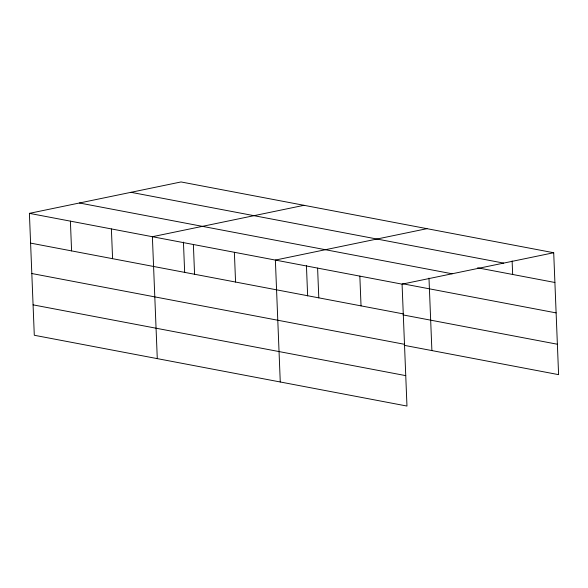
<?xml version="1.0" encoding="UTF-8"?>
<svg xmlns="http://www.w3.org/2000/svg" width="588" height="588" viewBox="0 0 588 588"><rect width="100%" height="100%" fill="white"/><g stroke="black" fill="none" stroke-linecap="round" stroke-linejoin="round"><path stroke-width="0.88" d="M29.4 213.356L402.074 284.144L406.97 406.051L34.295 335.263L29.4 213.356L181.031 181.949L553.705 252.737L558.6 374.644L404.265 345.332M304.011 205.308L152.38 236.714L157.283 358.621M426.991 228.666L275.368 260.072L280.263 381.98M402.074 284.144L553.705 252.737M130.992 192.313L503.666 263.101M477.618 267.812L554.896 282.49M79.439 202.992L452.113 273.78M402.677 283.754L556.123 312.897M30.598 243.109L403.272 313.896M403.045 314.918L557.38 344.23M31.818 273.523L404.493 344.303M33.075 304.856L405.749 375.636M512.119 260.94L512.663 274.464M428.983 278.102L431.893 350.573M359.841 276.117L361.032 305.87M317.601 268.099L318.799 297.851M306.429 265.475L307.649 295.911M234.369 252.289L235.567 282.042M193.379 244.505L194.569 274.258M183.441 242.116L184.669 272.553M111.389 228.93L112.587 258.683M70.391 221.139L71.589 250.9"/></g></svg>
